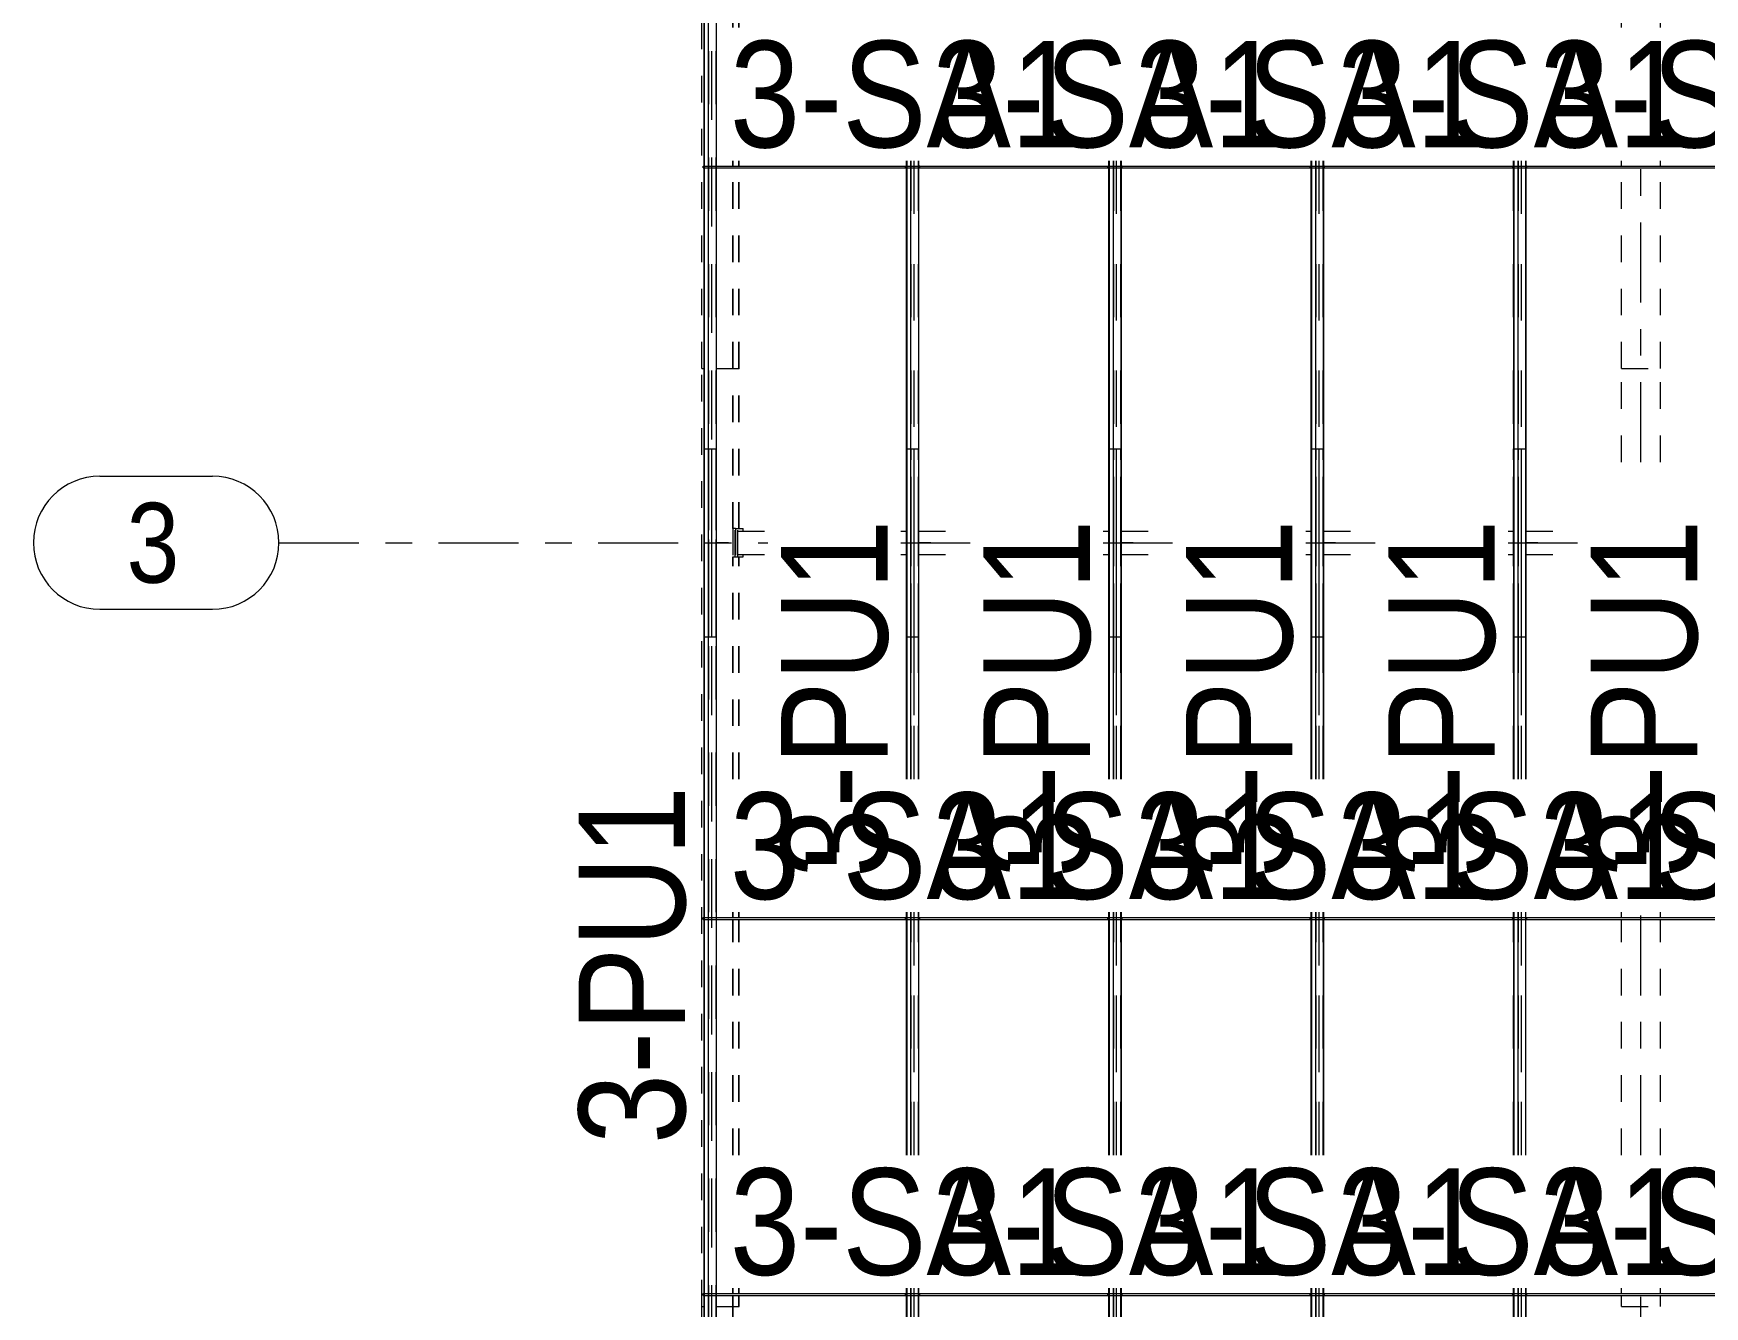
# Model space of a CAD drawing. Header units: millimetres. Extents: x -183 to 639, y -32 to 542.
# Drawn here: x 135.6 to 198.4, y 354.5 to 402.3 of the extents above; entities that cross this region are included whole.
import ezdxf

# ---------------------------------------------------------------- set-up
doc = ezdxf.new("R2010")
doc.units = ezdxf.units.MM
for name, pattern in [('XKITLINE00', [0]), ('XKITLINE01', [4, 1, -1, 1, -1]), ('XKITLINE02', [4, 2, -2]), ('XKITLINE03', [6, 3, -1, 1, -1])]:
    doc.linetypes.add(name, pattern=pattern)
for name, color, linetype, lineweight in [('Part', 2, 'Continuous', 0), ('PartMark', 7, 'Continuous', 0), ('S-grid', 1, 'Continuous', 0)]:
    doc.layers.add(name, color=color, linetype=linetype, lineweight=lineweight)
doc.styles.add('ARIAL', font='ARIAL.TTF')

# ---------------------------------------------------------------- blocks, each defined once
blk = doc.blocks.new('*A826')
at = {"layer": 'S-grid', "color": 1, "linetype": 'XKITLINE03', "lineweight": 0}
for p, q in [((196.01, 386.176), (196.01, 397.499)), ((196.01, 360.146), (196.01, 369.264)), ((196.01, 360.146), (196.01, 360.146)), ((196.01, 343.823), (196.01, 355.146))]:
    blk.add_line(p, q, dxfattribs=at)
blk = doc.blocks.new('*A1296')
at = {"layer": 'Part', "color": 2, "linetype": 'XKITLINE00', "lineweight": 0}
for p, q in [((191.216, 397.499), (191.216, 397.299)), ((191.226, 397.499), (191.226, 397.299)), ((191.235, 397.499), (191.235, 397.299)), ((191.395, 379.617), (191.395, 397.499)), ((191.687, 379.617), (191.687, 397.499)), ((191.697, 379.617), (191.697, 397.499)), ((191.216, 397.228), (191.216, 379.617)), ((191.226, 397.228), (191.226, 379.617)), ((191.235, 397.228), (191.235, 379.617)), ((191.216, 379.617), (191.697, 379.617))]:
    blk.add_line(p, q, dxfattribs=at)
at = {"layer": 'Part', "color": 7, "linetype": 'XKITLINE02', "lineweight": 0}
for p, q in [((191.225, 379.617), (191.225, 397.499)), ((191.406, 379.617), (191.406, 397.499)), ((191.506, 397.499), (191.506, 379.617)), ((191.518, 379.617), (191.518, 397.499)), ((191.678, 379.617), (191.678, 397.499)), ((191.686, 379.617), (191.686, 397.499)), ((191.216, 397.299), (191.216, 397.228)), ((191.226, 397.299), (191.226, 397.228)), ((191.235, 397.299), (191.235, 397.228))]:
    blk.add_line(p, q, dxfattribs=at)
blk = doc.blocks.new('*A1297')
at = {"layer": 'Part', "color": 2, "linetype": 'XKITLINE00', "lineweight": 0}
for p, q in [((183.611, 397.499), (183.611, 397.299)), ((183.621, 397.499), (183.621, 397.299)), ((183.63, 397.499), (183.63, 397.299)), ((183.79, 379.617), (183.79, 397.499)), ((184.082, 379.617), (184.082, 397.499)), ((184.092, 379.617), (184.092, 397.499)), ((183.611, 397.228), (183.611, 379.617)), ((183.621, 397.228), (183.621, 379.617)), ((183.63, 397.228), (183.63, 379.617)), ((183.611, 379.617), (184.092, 379.617))]:
    blk.add_line(p, q, dxfattribs=at)
at = {"layer": 'Part', "color": 7, "linetype": 'XKITLINE02', "lineweight": 0}
for p, q in [((183.62, 379.617), (183.62, 397.499)), ((183.802, 379.617), (183.802, 397.499)), ((183.901, 397.499), (183.901, 379.617)), ((183.913, 379.617), (183.913, 397.499)), ((184.073, 379.617), (184.073, 397.499)), ((184.081, 379.617), (184.081, 397.499)), ((183.611, 397.299), (183.611, 397.228)), ((183.621, 397.299), (183.621, 397.228)), ((183.63, 397.299), (183.63, 397.228))]:
    blk.add_line(p, q, dxfattribs=at)
blk = doc.blocks.new('*A1298')
at = {"layer": 'Part', "color": 2, "linetype": 'XKITLINE00', "lineweight": 0}
for p, q in [((176.006, 397.499), (176.006, 397.299)), ((176.017, 397.499), (176.017, 397.299)), ((176.025, 397.499), (176.025, 397.299)), ((176.185, 379.617), (176.185, 397.499)), ((176.478, 379.617), (176.478, 397.499)), ((176.487, 379.617), (176.487, 397.499)), ((176.006, 397.228), (176.006, 379.617)), ((176.017, 397.228), (176.017, 379.617)), ((176.025, 397.228), (176.025, 379.617)), ((176.006, 379.617), (176.487, 379.617))]:
    blk.add_line(p, q, dxfattribs=at)
at = {"layer": 'Part', "color": 7, "linetype": 'XKITLINE02', "lineweight": 0}
for p, q in [((176.015, 379.617), (176.015, 397.499)), ((176.197, 379.617), (176.197, 397.499)), ((176.296, 397.499), (176.296, 379.617)), ((176.308, 379.617), (176.308, 397.499)), ((176.468, 379.617), (176.468, 397.499)), ((176.476, 379.617), (176.476, 397.499)), ((176.006, 397.299), (176.006, 397.228)), ((176.017, 397.299), (176.017, 397.228)), ((176.025, 397.299), (176.025, 397.228))]:
    blk.add_line(p, q, dxfattribs=at)
blk = doc.blocks.new('*A1299')
at = {"layer": 'Part', "color": 2, "linetype": 'XKITLINE00', "lineweight": 0}
for p, q in [((168.401, 397.499), (168.401, 397.299)), ((168.412, 397.499), (168.412, 397.299)), ((168.42, 397.499), (168.42, 397.299)), ((168.58, 379.617), (168.58, 397.499)), ((168.873, 379.617), (168.873, 397.499)), ((168.882, 379.617), (168.882, 397.499)), ((168.401, 397.228), (168.401, 379.617)), ((168.412, 397.228), (168.412, 379.617)), ((168.42, 397.228), (168.42, 379.617)), ((168.401, 379.617), (168.882, 379.617))]:
    blk.add_line(p, q, dxfattribs=at)
at = {"layer": 'Part', "color": 7, "linetype": 'XKITLINE02', "lineweight": 0}
for p, q in [((168.41, 379.617), (168.41, 397.499)), ((168.592, 379.617), (168.592, 397.499)), ((168.691, 397.499), (168.691, 379.617)), ((168.703, 379.617), (168.703, 397.499)), ((168.863, 379.617), (168.863, 397.499)), ((168.871, 379.617), (168.871, 397.499)), ((168.401, 397.299), (168.401, 397.228)), ((168.412, 397.299), (168.412, 397.228)), ((168.42, 397.299), (168.42, 397.228))]:
    blk.add_line(p, q, dxfattribs=at)
blk = doc.blocks.new('*A1300')
at = {"layer": 'Part', "color": 7, "linetype": 'XKITLINE02', "lineweight": 0}
for p, q in [((160.806, 379.617), (160.806, 429.028)), ((160.987, 379.617), (160.987, 429.028)), ((161.086, 429.028), (161.086, 379.617)), ((161.098, 379.617), (161.098, 429.028)), ((161.258, 379.617), (161.258, 429.028)), ((161.266, 379.617), (161.266, 429.028)), ((160.796, 397.299), (160.796, 397.228)), ((160.807, 397.299), (160.807, 397.228)), ((160.815, 397.299), (160.815, 397.228))]:
    blk.add_line(p, q, dxfattribs=at)
at = {"layer": 'Part', "color": 2, "linetype": 'XKITLINE00', "lineweight": 0}
for p, q in [((160.975, 379.617), (160.975, 429.028)), ((161.268, 379.617), (161.268, 429.028)), ((160.796, 411.346), (160.796, 397.299)), ((160.807, 411.346), (160.807, 397.299)), ((160.815, 411.346), (160.815, 397.299)), ((161.277, 397.499), (161.277, 402.499)), ((161.277, 379.617), (161.277, 397.499)), ((160.796, 397.228), (160.796, 379.617)), ((160.807, 397.228), (160.807, 379.617)), ((160.815, 397.228), (160.815, 379.617)), ((160.796, 379.617), (161.277, 379.617))]:
    blk.add_line(p, q, dxfattribs=at)
blk = doc.blocks.new('*A1312')
at = {"layer": 'S-grid', "color": 1, "linetype": 'XKITLINE03', "lineweight": 0}
for p, q in [((144.834, 383.146), (163.201, 383.146)), ((168.201, 383.146), (170.806, 383.146)), ((175.806, 383.146), (178.411, 383.146)), ((183.411, 383.146), (186.016, 383.146)), ((191.016, 383.146), (193.621, 383.146))]:
    blk.add_line(p, q, dxfattribs=at)
at = {"layer": 'S-grid', "color": 3, "style": 'ARIAL', "width": 0.85}
blk.add_text('3', height=3, dxfattribs=at).set_placement((139.109, 381.646))
blk = doc.blocks.new('*A1315')
at = {"layer": 'Part', "color": 4, "linetype": 'XKITLINE01', "lineweight": 0}
for p, q in [((162.116, 416.617), (162.116, 424.796)), ((162.116, 424.796), (162.121, 424.796)), ((162.121, 416.617), (162.121, 424.796)), ((162.116, 411.417), (162.116, 411.617)), ((162.116, 402.499), (162.116, 411.346)), ((162.121, 411.417), (162.121, 411.617)), ((162.121, 402.499), (162.121, 411.346)), ((162.116, 397.299), (162.116, 397.499)), ((162.121, 397.299), (162.121, 397.499)), ((162.116, 389.69), (162.116, 397.228)), ((162.121, 389.69), (162.121, 397.228)), ((161.894, 389.69), (162.116, 389.69)), ((162.116, 389.69), (162.121, 389.69))]:
    blk.add_line(p, q, dxfattribs=at)
blk = doc.blocks.new('*A1316')
at = {"layer": 'Part', "color": 4, "linetype": 'XKITLINE01', "lineweight": 0}
for p, q in [((160.719, 389.69), (160.719, 424.796)), ((160.719, 424.796), (160.796, 424.796)), ((161.277, 424.796), (161.889, 424.796)), ((161.889, 416.617), (161.889, 424.796)), ((161.889, 424.796), (161.894, 424.796)), ((161.894, 416.617), (161.894, 424.796)), ((161.889, 411.417), (161.889, 411.617)), ((161.889, 402.499), (161.889, 411.346)), ((161.894, 411.417), (161.894, 411.617)), ((161.894, 402.499), (161.894, 411.346)), ((161.889, 397.299), (161.889, 397.499)), ((161.894, 397.299), (161.894, 397.499)), ((161.889, 389.69), (161.889, 397.228)), ((161.894, 389.69), (161.894, 397.228)), ((160.719, 389.69), (160.796, 389.69)), ((161.277, 389.69), (161.889, 389.69)), ((161.889, 389.69), (161.894, 389.69))]:
    blk.add_line(p, q, dxfattribs=at)
blk = doc.blocks.new('*A1359')
at = {"layer": 'Part', "color": 4, "linetype": 'XKITLINE01', "lineweight": 0}
for p, q in [((195.275, 386.176), (195.275, 389.69)), ((195.275, 389.69), (196.746, 389.69)), ((196.746, 386.176), (196.746, 389.69)), ((195.275, 369.064), (195.275, 369.264)), ((196.746, 369.064), (196.746, 369.264)), ((195.275, 360.146), (195.275, 368.993)), ((196.746, 360.146), (196.746, 368.993)), ((195.275, 354.946), (195.275, 355.146)), ((195.275, 354.455), (195.275, 354.876)), ((196.746, 354.946), (196.746, 355.146)), ((196.746, 354.455), (196.746, 354.876)), ((195.275, 354.455), (196.746, 354.455))]:
    blk.add_line(p, q, dxfattribs=at)
blk = doc.blocks.new('*A1360')
at = {"layer": 'Part', "color": 4, "linetype": 'XKITLINE01', "lineweight": 0}
for p, q in [((195.275, 411.417), (195.275, 411.617)), ((195.275, 402.499), (195.275, 411.346)), ((196.746, 411.417), (196.746, 411.617)), ((196.746, 402.499), (196.746, 411.346)), ((195.275, 397.299), (195.275, 397.499)), ((196.746, 397.299), (196.746, 397.499)), ((195.275, 389.69), (195.275, 397.228)), ((196.746, 389.69), (196.746, 397.228)), ((195.275, 389.69), (196.746, 389.69))]:
    blk.add_line(p, q, dxfattribs=at)
blk = doc.blocks.new('*A1414')
at = {"layer": 'Part', "color": 4, "linetype": 'XKITLINE01', "lineweight": 0}
for p, q in [((160.719, 341.496), (160.719, 354.455)), ((160.719, 354.455), (160.796, 354.455)), ((161.277, 354.455), (161.889, 354.455)), ((161.889, 341.496), (161.889, 354.455)), ((161.889, 354.455), (161.894, 354.455)), ((161.894, 341.496), (161.894, 354.455)), ((160.719, 341.496), (160.796, 341.496)), ((161.277, 341.496), (161.889, 341.496)), ((161.889, 341.496), (161.894, 341.496))]:
    blk.add_line(p, q, dxfattribs=at)
blk = doc.blocks.new('*A1419')
at = {"layer": 'Part', "color": 4, "linetype": 'XKITLINE01', "lineweight": 0}
for p, q in [((160.719, 354.455), (160.719, 389.69)), ((160.719, 389.69), (160.796, 389.69)), ((161.277, 389.69), (161.889, 389.69)), ((161.889, 383.676), (161.889, 389.69)), ((161.889, 389.69), (161.894, 389.69)), ((161.894, 383.676), (161.894, 389.69)), ((161.889, 374.264), (161.889, 382.617)), ((161.894, 374.264), (161.894, 382.617)), ((161.889, 369.064), (161.889, 369.264)), ((161.894, 369.064), (161.894, 369.264)), ((161.889, 360.146), (161.889, 368.993)), ((161.894, 360.146), (161.894, 368.993)), ((161.889, 354.946), (161.889, 355.146)), ((161.889, 354.455), (161.889, 354.876)), ((161.894, 354.946), (161.894, 355.146)), ((161.894, 354.455), (161.894, 354.876)), ((160.719, 354.455), (160.796, 354.455)), ((161.277, 354.455), (161.889, 354.455)), ((161.889, 354.455), (161.894, 354.455))]:
    blk.add_line(p, q, dxfattribs=at)
blk = doc.blocks.new('*A1420')
at = {"layer": 'Part', "color": 4, "linetype": 'XKITLINE01', "lineweight": 0}
for p, q in [((161.894, 389.69), (162.116, 389.69)), ((162.116, 383.676), (162.116, 389.69)), ((162.116, 389.69), (162.121, 389.69)), ((162.121, 383.676), (162.121, 389.69)), ((162.116, 374.264), (162.116, 382.617)), ((162.121, 374.264), (162.121, 382.617)), ((162.116, 369.064), (162.116, 369.264)), ((162.121, 369.064), (162.121, 369.264)), ((162.116, 360.146), (162.116, 368.993)), ((162.121, 360.146), (162.121, 368.993)), ((162.116, 354.946), (162.116, 355.146)), ((162.116, 354.455), (162.116, 354.876)), ((162.121, 354.946), (162.121, 355.146)), ((162.121, 354.455), (162.121, 354.876)), ((161.894, 354.455), (162.116, 354.455)), ((162.116, 354.455), (162.121, 354.455))]:
    blk.add_line(p, q, dxfattribs=at)
blk = doc.blocks.new('*A1421')
at = {"layer": 'Part', "color": 4, "linetype": 'XKITLINE01', "lineweight": 0}
for p, q in [((162.077, 383.587), (163.201, 383.587)), ((162.077, 382.705), (162.077, 383.587)), ((168.201, 383.587), (168.401, 383.587)), ((168.882, 383.587), (170.806, 383.587)), ((175.806, 383.587), (176.006, 383.587)), ((176.487, 383.587), (178.411, 383.587)), ((183.411, 383.587), (183.611, 383.587)), ((184.092, 383.587), (186.016, 383.587)), ((191.016, 383.587), (191.216, 383.587)), ((191.697, 383.587), (193.621, 383.587)), ((162.077, 382.705), (163.201, 382.705)), ((168.201, 382.705), (168.401, 382.705)), ((168.882, 382.705), (170.806, 382.705)), ((175.806, 382.705), (176.006, 382.705)), ((176.487, 382.705), (178.411, 382.705)), ((183.411, 382.705), (183.611, 382.705)), ((184.092, 382.705), (186.016, 382.705)), ((191.016, 382.705), (191.216, 382.705)), ((191.697, 382.705), (193.621, 382.705))]:
    blk.add_line(p, q, dxfattribs=at)
blk = doc.blocks.new('*A1423')
at = {"layer": 'Part', "color": 4, "linetype": 'XKITLINE01', "lineweight": 0}
for p, q in [((161.883, 383.676), (161.883, 382.617)), ((161.983, 383.676), (161.883, 383.676)), ((161.971, 382.617), (161.971, 383.676)), ((161.883, 382.617), (161.983, 382.617))]:
    blk.add_line(p, q, dxfattribs=at)
blk = doc.blocks.new('*A1424')
at = {"layer": 'Part', "color": 4, "linetype": 'XKITLINE01', "lineweight": 0}
for p, q in [((161.983, 383.676), (161.983, 382.617)), ((161.983, 383.676), (162.271, 383.676)), ((162.07, 382.617), (162.07, 383.676)), ((162.271, 383.587), (162.271, 383.676)), ((161.983, 382.617), (162.271, 382.617)), ((162.271, 382.617), (162.271, 382.705))]:
    blk.add_line(p, q, dxfattribs=at)
blk = doc.blocks.new('*A1425')
at = {"layer": 'Part', "color": 4, "linetype": 'XKITLINE01', "lineweight": 0}
for p, q in [((168.882, 383.161), (169.323, 383.161)), ((169.323, 383.131), (168.882, 383.131)), ((169.323, 383.161), (169.323, 383.131))]:
    blk.add_line(p, q, dxfattribs=at)
blk = doc.blocks.new('*A1426')
at = {"layer": 'Part', "color": 4, "linetype": 'XKITLINE01', "lineweight": 0}
for p, q in [((161.277, 383.161), (161.719, 383.161)), ((161.719, 383.131), (161.277, 383.131)), ((161.719, 383.161), (161.719, 383.131))]:
    blk.add_line(p, q, dxfattribs=at)
blk = doc.blocks.new('*A1428')
at = {"layer": 'Part', "color": 4, "linetype": 'XKITLINE01', "lineweight": 0}
for p, q in [((176.487, 383.161), (176.928, 383.161)), ((176.928, 383.131), (176.487, 383.131)), ((176.928, 383.161), (176.928, 383.131))]:
    blk.add_line(p, q, dxfattribs=at)
blk = doc.blocks.new('*A1431')
at = {"layer": 'Part', "color": 4, "linetype": 'XKITLINE01', "lineweight": 0}
for p, q in [((191.697, 383.161), (192.138, 383.161)), ((192.138, 383.131), (191.697, 383.131)), ((192.138, 383.161), (192.138, 383.131))]:
    blk.add_line(p, q, dxfattribs=at)
blk = doc.blocks.new('*A1432')
at = {"layer": 'Part', "color": 4, "linetype": 'XKITLINE01', "lineweight": 0}
for p, q in [((184.092, 383.161), (184.533, 383.161)), ((184.533, 383.131), (184.092, 383.131)), ((184.533, 383.161), (184.533, 383.131))]:
    blk.add_line(p, q, dxfattribs=at)
blk = doc.blocks.new('*A1467')
at = {"layer": 'Part', "color": 2, "linetype": 'XKITLINE00', "lineweight": 0}
for p, q in [((191.216, 386.676), (191.395, 386.676)), ((191.216, 386.676), (191.216, 374.264)), ((191.226, 386.676), (191.226, 374.264)), ((191.235, 386.676), (191.235, 374.264)), ((191.395, 386.676), (191.697, 386.676)), ((191.395, 374.264), (191.395, 386.676)), ((191.687, 374.264), (191.687, 386.676)), ((191.697, 374.264), (191.697, 386.676)), ((191.697, 374.264), (191.697, 386.676)), ((191.216, 369.264), (191.216, 369.064)), ((191.226, 369.264), (191.226, 369.064)), ((191.235, 369.264), (191.235, 369.064)), ((191.395, 360.146), (191.395, 369.264)), ((191.687, 360.146), (191.687, 369.264)), ((191.216, 368.993), (191.216, 360.146)), ((191.226, 368.993), (191.226, 360.146)), ((191.235, 368.993), (191.235, 360.146)), ((191.216, 355.146), (191.216, 354.946)), ((191.216, 354.876), (191.216, 337.264)), ((191.226, 355.146), (191.226, 354.946)), ((191.226, 354.876), (191.226, 337.264)), ((191.235, 355.146), (191.235, 354.946)), ((191.235, 354.876), (191.235, 337.264)), ((191.395, 337.264), (191.395, 355.146)), ((191.687, 337.264), (191.687, 355.146)), ((191.697, 337.264), (191.697, 355.146))]:
    blk.add_line(p, q, dxfattribs=at)
at = {"layer": 'Part', "color": 7, "linetype": 'XKITLINE02', "lineweight": 0}
for p, q in [((191.225, 374.264), (191.225, 386.676)), ((191.406, 374.264), (191.406, 386.676)), ((191.506, 386.676), (191.506, 374.264)), ((191.518, 374.264), (191.518, 386.676)), ((191.678, 374.264), (191.678, 386.676)), ((191.686, 374.264), (191.686, 386.676)), ((191.225, 360.146), (191.225, 369.264)), ((191.406, 360.146), (191.406, 369.264)), ((191.506, 369.264), (191.506, 360.146)), ((191.518, 360.146), (191.518, 369.264)), ((191.678, 360.146), (191.678, 369.264)), ((191.686, 360.146), (191.686, 369.264)), ((191.216, 369.064), (191.216, 368.993)), ((191.226, 369.064), (191.226, 368.993)), ((191.235, 369.064), (191.235, 368.993)), ((191.216, 354.946), (191.216, 354.876)), ((191.225, 337.264), (191.225, 355.146)), ((191.226, 354.946), (191.226, 354.876)), ((191.235, 354.946), (191.235, 354.876)), ((191.406, 337.264), (191.406, 355.146)), ((191.506, 355.146), (191.506, 337.264)), ((191.518, 337.264), (191.518, 355.146)), ((191.678, 337.264), (191.678, 355.146)), ((191.686, 337.264), (191.686, 355.146))]:
    blk.add_line(p, q, dxfattribs=at)
blk = doc.blocks.new('*A1468')
at = {"layer": 'Part', "color": 2, "linetype": 'XKITLINE00', "lineweight": 0}
for p, q in [((183.611, 386.676), (183.79, 386.676)), ((183.611, 386.676), (183.611, 374.264)), ((183.621, 386.676), (183.621, 374.264)), ((183.63, 386.676), (183.63, 374.264)), ((183.79, 386.676), (184.092, 386.676)), ((183.79, 374.264), (183.79, 386.676)), ((184.082, 374.264), (184.082, 386.676)), ((184.092, 374.264), (184.092, 386.676)), ((183.611, 369.264), (183.611, 369.064)), ((183.621, 369.264), (183.621, 369.064)), ((183.63, 369.264), (183.63, 369.064)), ((183.79, 360.146), (183.79, 369.264)), ((184.082, 360.146), (184.082, 369.264)), ((184.092, 360.146), (184.092, 369.264)), ((183.611, 368.993), (183.611, 360.146)), ((183.621, 368.993), (183.621, 360.146)), ((183.63, 368.993), (183.63, 360.146)), ((183.611, 355.146), (183.611, 354.946)), ((183.611, 354.876), (183.611, 337.264)), ((183.621, 355.146), (183.621, 354.946)), ((183.621, 354.876), (183.621, 337.264)), ((183.63, 355.146), (183.63, 354.946)), ((183.63, 354.876), (183.63, 337.264)), ((183.79, 337.264), (183.79, 355.146)), ((184.082, 337.264), (184.082, 355.146)), ((184.092, 337.264), (184.092, 355.146))]:
    blk.add_line(p, q, dxfattribs=at)
at = {"layer": 'Part', "color": 7, "linetype": 'XKITLINE02', "lineweight": 0}
for p, q in [((183.62, 374.264), (183.62, 386.676)), ((183.802, 374.264), (183.802, 386.676)), ((183.901, 386.676), (183.901, 374.264)), ((183.913, 374.264), (183.913, 386.676)), ((184.073, 374.264), (184.073, 386.676)), ((184.081, 374.264), (184.081, 386.676)), ((183.62, 360.146), (183.62, 369.264)), ((183.802, 360.146), (183.802, 369.264)), ((183.901, 369.264), (183.901, 360.146)), ((183.913, 360.146), (183.913, 369.264)), ((184.073, 360.146), (184.073, 369.264)), ((184.081, 360.146), (184.081, 369.264)), ((183.611, 369.064), (183.611, 368.993)), ((183.621, 369.064), (183.621, 368.993)), ((183.63, 369.064), (183.63, 368.993)), ((183.611, 354.946), (183.611, 354.876)), ((183.62, 337.264), (183.62, 355.146)), ((183.621, 354.946), (183.621, 354.876)), ((183.63, 354.946), (183.63, 354.876)), ((183.802, 337.264), (183.802, 355.146)), ((183.901, 355.146), (183.901, 337.264)), ((183.913, 337.264), (183.913, 355.146)), ((184.073, 337.264), (184.073, 355.146)), ((184.081, 337.264), (184.081, 355.146))]:
    blk.add_line(p, q, dxfattribs=at)
blk = doc.blocks.new('*A1469')
at = {"layer": 'Part', "color": 2, "linetype": 'XKITLINE00', "lineweight": 0}
for p, q in [((176.006, 386.676), (176.185, 386.676)), ((176.006, 386.676), (176.006, 374.264)), ((176.017, 386.676), (176.017, 374.264)), ((176.025, 386.676), (176.025, 374.264)), ((176.185, 386.676), (176.487, 386.676)), ((176.185, 374.264), (176.185, 386.676)), ((176.478, 374.264), (176.478, 386.676)), ((176.487, 374.264), (176.487, 386.676)), ((176.006, 369.264), (176.006, 369.064)), ((176.017, 369.264), (176.017, 369.064)), ((176.025, 369.264), (176.025, 369.064)), ((176.185, 360.146), (176.185, 369.264)), ((176.478, 360.146), (176.478, 369.264)), ((176.487, 360.146), (176.487, 369.264)), ((176.006, 368.993), (176.006, 360.146)), ((176.017, 368.993), (176.017, 360.146)), ((176.025, 368.993), (176.025, 360.146)), ((176.006, 355.146), (176.006, 354.946)), ((176.006, 354.876), (176.006, 337.264)), ((176.017, 355.146), (176.017, 354.946)), ((176.017, 354.876), (176.017, 337.264)), ((176.025, 355.146), (176.025, 354.946)), ((176.025, 354.876), (176.025, 337.264)), ((176.185, 337.264), (176.185, 355.146)), ((176.478, 337.264), (176.478, 355.146)), ((176.487, 337.264), (176.487, 355.146))]:
    blk.add_line(p, q, dxfattribs=at)
at = {"layer": 'Part', "color": 7, "linetype": 'XKITLINE02', "lineweight": 0}
for p, q in [((176.015, 374.264), (176.015, 386.676)), ((176.197, 374.264), (176.197, 386.676)), ((176.296, 386.676), (176.296, 374.264)), ((176.308, 374.264), (176.308, 386.676)), ((176.468, 374.264), (176.468, 386.676)), ((176.476, 374.264), (176.476, 386.676)), ((176.015, 360.146), (176.015, 369.264)), ((176.197, 360.146), (176.197, 369.264)), ((176.296, 369.264), (176.296, 360.146)), ((176.308, 360.146), (176.308, 369.264)), ((176.468, 360.146), (176.468, 369.264)), ((176.476, 360.146), (176.476, 369.264)), ((176.006, 369.064), (176.006, 368.993)), ((176.017, 369.064), (176.017, 368.993)), ((176.025, 369.064), (176.025, 368.993)), ((176.006, 354.946), (176.006, 354.876)), ((176.015, 337.264), (176.015, 355.146)), ((176.017, 354.946), (176.017, 354.876)), ((176.025, 354.946), (176.025, 354.876)), ((176.197, 337.264), (176.197, 355.146)), ((176.296, 355.146), (176.296, 337.264)), ((176.308, 337.264), (176.308, 355.146)), ((176.468, 337.264), (176.468, 355.146)), ((176.476, 337.264), (176.476, 355.146))]:
    blk.add_line(p, q, dxfattribs=at)
blk = doc.blocks.new('*A1470')
at = {"layer": 'Part', "color": 2, "linetype": 'XKITLINE00', "lineweight": 0}
for p, q in [((168.401, 386.676), (168.58, 386.676)), ((168.401, 386.676), (168.401, 374.264)), ((168.412, 386.676), (168.412, 374.264)), ((168.42, 386.676), (168.42, 374.264)), ((168.58, 386.676), (168.882, 386.676)), ((168.58, 374.264), (168.58, 386.676)), ((168.873, 374.264), (168.873, 386.676)), ((168.882, 374.264), (168.882, 386.676)), ((168.401, 369.264), (168.401, 369.064)), ((168.412, 369.264), (168.412, 369.064)), ((168.42, 369.264), (168.42, 369.064)), ((168.58, 360.146), (168.58, 369.264)), ((168.873, 360.146), (168.873, 369.264)), ((168.882, 360.146), (168.882, 369.264)), ((168.401, 368.993), (168.401, 360.146)), ((168.412, 368.993), (168.412, 360.146)), ((168.42, 368.993), (168.42, 360.146)), ((168.401, 355.146), (168.401, 354.946)), ((168.401, 354.876), (168.401, 337.264)), ((168.412, 355.146), (168.412, 354.946)), ((168.412, 354.876), (168.412, 337.264)), ((168.42, 355.146), (168.42, 354.946)), ((168.42, 354.876), (168.42, 337.264)), ((168.58, 337.264), (168.58, 355.146)), ((168.873, 337.264), (168.873, 355.146)), ((168.882, 337.264), (168.882, 355.146))]:
    blk.add_line(p, q, dxfattribs=at)
at = {"layer": 'Part', "color": 7, "linetype": 'XKITLINE02', "lineweight": 0}
for p, q in [((168.41, 374.264), (168.41, 386.676)), ((168.592, 374.264), (168.592, 386.676)), ((168.691, 386.676), (168.691, 374.264)), ((168.703, 374.264), (168.703, 386.676)), ((168.863, 374.264), (168.863, 386.676)), ((168.871, 374.264), (168.871, 386.676)), ((168.41, 360.146), (168.41, 369.264)), ((168.592, 360.146), (168.592, 369.264)), ((168.691, 369.264), (168.691, 360.146)), ((168.703, 360.146), (168.703, 369.264)), ((168.863, 360.146), (168.863, 369.264)), ((168.871, 360.146), (168.871, 369.264)), ((168.401, 369.064), (168.401, 368.993)), ((168.412, 369.064), (168.412, 368.993)), ((168.42, 369.064), (168.42, 368.993)), ((168.401, 354.946), (168.401, 354.876)), ((168.41, 337.264), (168.41, 355.146)), ((168.412, 354.946), (168.412, 354.876)), ((168.42, 354.946), (168.42, 354.876)), ((168.592, 337.264), (168.592, 355.146)), ((168.691, 355.146), (168.691, 337.264)), ((168.703, 337.264), (168.703, 355.146)), ((168.863, 337.264), (168.863, 355.146)), ((168.871, 337.264), (168.871, 355.146))]:
    blk.add_line(p, q, dxfattribs=at)
blk = doc.blocks.new('*A1471')
at = {"layer": 'Part', "color": 2, "linetype": 'XKITLINE00', "lineweight": 0}
for p, q in [((160.796, 386.676), (160.975, 386.676)), ((160.796, 386.676), (160.796, 369.064)), ((160.807, 386.676), (160.807, 369.064)), ((160.815, 386.676), (160.815, 369.064)), ((160.975, 386.676), (161.277, 386.676)), ((160.975, 337.264), (160.975, 386.676)), ((161.268, 337.264), (161.268, 386.676)), ((161.277, 374.264), (161.277, 386.676)), ((161.277, 369.264), (161.277, 374.264)), ((161.277, 360.146), (161.277, 369.264)), ((160.796, 368.993), (160.796, 354.946)), ((160.807, 368.993), (160.807, 354.946)), ((160.815, 368.993), (160.815, 354.946)), ((161.277, 355.146), (161.277, 360.146)), ((160.796, 354.876), (160.796, 337.264)), ((160.807, 354.876), (160.807, 337.264)), ((160.815, 354.876), (160.815, 337.264)), ((161.277, 337.264), (161.277, 355.146))]:
    blk.add_line(p, q, dxfattribs=at)
at = {"layer": 'Part', "color": 7, "linetype": 'XKITLINE02', "lineweight": 0}
for p, q in [((160.806, 337.264), (160.806, 386.676)), ((160.987, 337.264), (160.987, 386.676)), ((161.086, 386.676), (161.086, 337.264)), ((161.098, 337.264), (161.098, 386.676)), ((161.258, 337.264), (161.258, 386.676)), ((161.266, 337.264), (161.266, 386.676)), ((160.796, 369.064), (160.796, 368.993)), ((160.807, 369.064), (160.807, 368.993)), ((160.815, 369.064), (160.815, 368.993)), ((160.796, 354.946), (160.796, 354.876)), ((160.807, 354.946), (160.807, 354.876)), ((160.815, 354.946), (160.815, 354.876))]:
    blk.add_line(p, q, dxfattribs=at)
blk = doc.blocks.new('*A1472')
at = {"layer": 'Part', "color": 7, "linetype": 'XKITLINE02', "lineweight": 0}
for p, q in [((168.374, 369.028), (168.375, 369.053)), ((168.375, 369.004), (168.374, 369.028)), ((168.375, 369.053), (168.38, 369.064)), ((168.38, 368.993), (168.375, 369.004)), ((168.38, 369.064), (168.903, 369.064)), ((168.38, 369.064), (168.384, 369.053)), ((168.384, 369.004), (168.38, 368.993)), ((168.38, 368.993), (168.903, 368.993)), ((168.384, 369.053), (168.386, 369.028)), ((168.386, 369.028), (168.384, 369.004)), ((176.185, 369.064), (176.487, 369.064)), ((176.185, 368.993), (176.487, 368.993))]:
    blk.add_line(p, q, dxfattribs=at)
at = {"layer": 'Part', "color": 2, "linetype": 'XKITLINE00', "lineweight": 0}
for p, q in [((168.903, 369.064), (176.185, 369.064)), ((168.903, 368.993), (176.185, 368.993)), ((176.487, 369.064), (176.508, 369.064)), ((176.487, 368.993), (176.508, 368.993)), ((176.504, 369.053), (176.502, 369.028)), ((176.502, 369.028), (176.504, 369.004)), ((176.508, 369.064), (176.504, 369.053)), ((176.504, 369.004), (176.508, 368.993)), ((176.513, 369.053), (176.508, 369.064)), ((176.508, 368.993), (176.513, 369.004)), ((176.514, 369.028), (176.513, 369.053)), ((176.513, 369.004), (176.514, 369.028))]:
    blk.add_line(p, q, dxfattribs=at)
blk = doc.blocks.new('*A1473')
at = {"layer": 'Part', "color": 2, "linetype": 'XKITLINE00', "lineweight": 0}
for p, q in [((160.769, 369.028), (160.77, 369.053)), ((160.77, 369.004), (160.769, 369.028)), ((160.77, 369.053), (160.775, 369.064)), ((160.775, 368.993), (160.77, 369.004)), ((160.775, 369.064), (160.975, 369.064)), ((160.775, 368.993), (160.975, 368.993)), ((161.277, 369.064), (168.58, 369.064)), ((161.277, 368.993), (168.58, 368.993)), ((168.882, 369.064), (168.903, 369.064)), ((168.882, 368.993), (168.903, 368.993)), ((168.899, 369.053), (168.897, 369.028)), ((168.897, 369.028), (168.899, 369.004)), ((168.903, 369.064), (168.899, 369.053)), ((168.899, 369.004), (168.903, 368.993)), ((168.908, 369.053), (168.903, 369.064)), ((168.903, 368.993), (168.908, 369.004)), ((168.91, 369.028), (168.908, 369.053)), ((168.908, 369.004), (168.91, 369.028))]:
    blk.add_line(p, q, dxfattribs=at)
at = {"layer": 'Part', "color": 7, "linetype": 'XKITLINE02', "lineweight": 0}
for p, q in [((160.775, 369.064), (160.779, 369.053)), ((160.779, 369.004), (160.775, 368.993)), ((160.779, 369.053), (160.781, 369.028)), ((160.781, 369.028), (160.779, 369.004)), ((160.975, 369.064), (161.277, 369.064)), ((160.975, 368.993), (161.277, 368.993)), ((168.58, 369.064), (168.882, 369.064)), ((168.58, 368.993), (168.882, 368.993))]:
    blk.add_line(p, q, dxfattribs=at)
blk = doc.blocks.new('*A1474')
at = {"layer": 'Part', "color": 7, "linetype": 'XKITLINE02', "lineweight": 0}
for p, q in [((168.374, 354.911), (168.375, 354.936)), ((168.375, 354.886), (168.374, 354.911)), ((168.375, 354.936), (168.38, 354.946)), ((168.38, 354.876), (168.375, 354.886)), ((168.38, 354.946), (168.903, 354.946)), ((168.38, 354.946), (168.384, 354.936)), ((168.384, 354.886), (168.38, 354.876)), ((168.38, 354.876), (168.903, 354.876)), ((168.384, 354.936), (168.386, 354.911)), ((168.386, 354.911), (168.384, 354.886)), ((176.185, 354.946), (176.487, 354.946)), ((176.185, 354.876), (176.487, 354.876))]:
    blk.add_line(p, q, dxfattribs=at)
at = {"layer": 'Part', "color": 2, "linetype": 'XKITLINE00', "lineweight": 0}
for p, q in [((168.903, 354.946), (176.185, 354.946)), ((168.903, 354.876), (176.185, 354.876)), ((176.487, 354.946), (176.508, 354.946)), ((176.487, 354.876), (176.508, 354.876)), ((176.504, 354.936), (176.502, 354.911)), ((176.502, 354.911), (176.504, 354.886)), ((176.508, 354.946), (176.504, 354.936)), ((176.504, 354.886), (176.508, 354.876)), ((176.513, 354.936), (176.508, 354.946)), ((176.508, 354.876), (176.513, 354.886)), ((176.514, 354.911), (176.513, 354.936)), ((176.513, 354.886), (176.514, 354.911))]:
    blk.add_line(p, q, dxfattribs=at)
blk = doc.blocks.new('*A1475')
at = {"layer": 'Part', "color": 2, "linetype": 'XKITLINE00', "lineweight": 0}
for p, q in [((160.769, 354.911), (160.77, 354.936)), ((160.77, 354.886), (160.769, 354.911)), ((160.77, 354.936), (160.775, 354.946)), ((160.775, 354.876), (160.77, 354.886)), ((160.775, 354.946), (160.975, 354.946)), ((160.775, 354.876), (160.975, 354.876)), ((161.277, 354.946), (168.58, 354.946)), ((161.277, 354.876), (168.58, 354.876)), ((168.882, 354.946), (168.903, 354.946)), ((168.882, 354.876), (168.903, 354.876)), ((168.899, 354.936), (168.897, 354.911)), ((168.897, 354.911), (168.899, 354.886)), ((168.903, 354.946), (168.899, 354.936)), ((168.899, 354.886), (168.903, 354.876)), ((168.908, 354.936), (168.903, 354.946)), ((168.903, 354.876), (168.908, 354.886)), ((168.91, 354.911), (168.908, 354.936)), ((168.908, 354.886), (168.91, 354.911))]:
    blk.add_line(p, q, dxfattribs=at)
at = {"layer": 'Part', "color": 7, "linetype": 'XKITLINE02', "lineweight": 0}
for p, q in [((160.775, 354.946), (160.779, 354.936)), ((160.779, 354.886), (160.775, 354.876)), ((160.779, 354.936), (160.781, 354.911)), ((160.781, 354.911), (160.779, 354.886)), ((160.975, 354.946), (161.277, 354.946)), ((160.975, 354.876), (161.277, 354.876)), ((168.58, 354.946), (168.882, 354.946)), ((168.58, 354.876), (168.882, 354.876))]:
    blk.add_line(p, q, dxfattribs=at)
blk = doc.blocks.new('*A1476')
at = {"layer": 'Part', "color": 7, "linetype": 'XKITLINE02', "lineweight": 0}
for p, q in [((191.188, 369.028), (191.19, 369.053)), ((191.19, 369.004), (191.188, 369.028)), ((191.19, 369.053), (191.194, 369.064)), ((191.194, 368.993), (191.19, 369.004)), ((191.194, 369.064), (191.718, 369.064)), ((191.194, 369.064), (191.199, 369.053)), ((191.199, 369.004), (191.194, 368.993)), ((191.194, 368.993), (191.718, 368.993)), ((191.199, 369.053), (191.2, 369.028)), ((191.2, 369.028), (191.199, 369.004)), ((199.301, 369.064), (199, 369.064)), ((199.301, 368.993), (199, 368.993))]:
    blk.add_line(p, q, dxfattribs=at)
at = {"layer": 'Part', "color": 2, "linetype": 'XKITLINE00', "lineweight": 0}
for p, q in [((191.718, 369.064), (199, 369.064)), ((191.718, 368.993), (199, 368.993)), ((199.323, 369.064), (199.301, 369.064)), ((199.323, 368.993), (199.301, 368.993)), ((199.319, 369.053), (199.317, 369.028)), ((199.317, 369.028), (199.319, 369.004)), ((199.323, 369.064), (199.319, 369.053)), ((199.319, 369.004), (199.323, 368.993)), ((199.327, 369.053), (199.323, 369.064)), ((199.323, 368.993), (199.327, 369.004)), ((199.329, 369.028), (199.327, 369.053)), ((199.327, 369.004), (199.329, 369.028))]:
    blk.add_line(p, q, dxfattribs=at)
blk = doc.blocks.new('*A1477')
at = {"layer": 'Part', "color": 7, "linetype": 'XKITLINE02', "lineweight": 0}
for p, q in [((183.583, 369.028), (183.585, 369.053)), ((183.585, 369.004), (183.583, 369.028)), ((183.585, 369.053), (183.589, 369.064)), ((183.589, 368.993), (183.585, 369.004)), ((183.589, 369.064), (184.113, 369.064)), ((183.589, 369.064), (183.594, 369.053)), ((183.594, 369.004), (183.589, 368.993)), ((183.589, 368.993), (184.113, 368.993)), ((183.594, 369.053), (183.596, 369.028)), ((183.596, 369.028), (183.594, 369.004)), ((191.395, 369.064), (191.697, 369.064)), ((191.395, 368.993), (191.697, 368.993))]:
    blk.add_line(p, q, dxfattribs=at)
at = {"layer": 'Part', "color": 2, "linetype": 'XKITLINE00', "lineweight": 0}
for p, q in [((184.113, 369.064), (191.395, 369.064)), ((184.113, 368.993), (191.395, 368.993)), ((191.697, 369.064), (191.718, 369.064)), ((191.697, 368.993), (191.718, 368.993)), ((191.714, 369.053), (191.712, 369.028)), ((191.712, 369.028), (191.714, 369.004)), ((191.718, 369.064), (191.714, 369.053)), ((191.714, 369.004), (191.718, 368.993)), ((191.722, 369.053), (191.718, 369.064)), ((191.718, 368.993), (191.722, 369.004)), ((191.724, 369.028), (191.722, 369.053)), ((191.722, 369.004), (191.724, 369.028))]:
    blk.add_line(p, q, dxfattribs=at)
blk = doc.blocks.new('*A1478')
at = {"layer": 'Part', "color": 7, "linetype": 'XKITLINE02', "lineweight": 0}
for p, q in [((175.978, 369.028), (175.98, 369.053)), ((175.98, 369.004), (175.978, 369.028)), ((175.98, 369.053), (175.985, 369.064)), ((175.985, 368.993), (175.98, 369.004)), ((175.985, 369.064), (176.508, 369.064)), ((175.985, 369.064), (175.989, 369.053)), ((175.989, 369.004), (175.985, 368.993)), ((175.985, 368.993), (176.508, 368.993)), ((175.989, 369.053), (175.991, 369.028)), ((175.991, 369.028), (175.989, 369.004)), ((183.79, 369.064), (184.092, 369.064)), ((183.79, 368.993), (184.092, 368.993))]:
    blk.add_line(p, q, dxfattribs=at)
at = {"layer": 'Part', "color": 2, "linetype": 'XKITLINE00', "lineweight": 0}
for p, q in [((176.508, 369.064), (183.79, 369.064)), ((176.508, 368.993), (183.79, 368.993)), ((184.092, 369.064), (184.113, 369.064)), ((184.092, 368.993), (184.113, 368.993)), ((184.109, 369.053), (184.107, 369.028)), ((184.107, 369.028), (184.109, 369.004)), ((184.113, 369.064), (184.109, 369.053)), ((184.109, 369.004), (184.113, 368.993)), ((184.118, 369.053), (184.113, 369.064)), ((184.113, 368.993), (184.118, 369.004)), ((184.119, 369.028), (184.118, 369.053)), ((184.118, 369.004), (184.119, 369.028))]:
    blk.add_line(p, q, dxfattribs=at)
blk = doc.blocks.new('*A1479')
at = {"layer": 'Part', "color": 7, "linetype": 'XKITLINE02', "lineweight": 0}
for p, q in [((191.188, 354.911), (191.19, 354.936)), ((191.19, 354.886), (191.188, 354.911)), ((191.19, 354.936), (191.194, 354.946)), ((191.194, 354.876), (191.19, 354.886)), ((191.194, 354.946), (191.718, 354.946)), ((191.194, 354.946), (191.199, 354.936)), ((191.199, 354.886), (191.194, 354.876)), ((191.194, 354.876), (191.718, 354.876)), ((191.199, 354.936), (191.2, 354.911)), ((191.2, 354.911), (191.199, 354.886)), ((199.301, 354.946), (199, 354.946)), ((199.301, 354.876), (199, 354.876))]:
    blk.add_line(p, q, dxfattribs=at)
at = {"layer": 'Part', "color": 2, "linetype": 'XKITLINE00', "lineweight": 0}
for p, q in [((191.718, 354.946), (199, 354.946)), ((191.718, 354.876), (199, 354.876)), ((199.323, 354.946), (199.301, 354.946)), ((199.323, 354.876), (199.301, 354.876)), ((199.319, 354.936), (199.317, 354.911)), ((199.317, 354.911), (199.319, 354.886)), ((199.323, 354.946), (199.319, 354.936)), ((199.319, 354.886), (199.323, 354.876)), ((199.327, 354.936), (199.323, 354.946)), ((199.323, 354.876), (199.327, 354.886)), ((199.329, 354.911), (199.327, 354.936)), ((199.327, 354.886), (199.329, 354.911))]:
    blk.add_line(p, q, dxfattribs=at)
blk = doc.blocks.new('*A1480')
at = {"layer": 'Part', "color": 7, "linetype": 'XKITLINE02', "lineweight": 0}
for p, q in [((183.583, 354.911), (183.585, 354.936)), ((183.585, 354.886), (183.583, 354.911)), ((183.585, 354.936), (183.589, 354.946)), ((183.589, 354.876), (183.585, 354.886)), ((183.589, 354.946), (184.113, 354.946)), ((183.589, 354.946), (183.594, 354.936)), ((183.594, 354.886), (183.589, 354.876)), ((183.589, 354.876), (184.113, 354.876)), ((183.594, 354.936), (183.596, 354.911)), ((183.596, 354.911), (183.594, 354.886)), ((191.395, 354.946), (191.697, 354.946)), ((191.395, 354.876), (191.697, 354.876))]:
    blk.add_line(p, q, dxfattribs=at)
at = {"layer": 'Part', "color": 2, "linetype": 'XKITLINE00', "lineweight": 0}
for p, q in [((184.113, 354.946), (191.395, 354.946)), ((184.113, 354.876), (191.395, 354.876)), ((191.697, 354.946), (191.718, 354.946)), ((191.697, 354.876), (191.718, 354.876)), ((191.714, 354.936), (191.712, 354.911)), ((191.712, 354.911), (191.714, 354.886)), ((191.718, 354.946), (191.714, 354.936)), ((191.714, 354.886), (191.718, 354.876)), ((191.722, 354.936), (191.718, 354.946)), ((191.718, 354.876), (191.722, 354.886)), ((191.724, 354.911), (191.722, 354.936)), ((191.722, 354.886), (191.724, 354.911))]:
    blk.add_line(p, q, dxfattribs=at)
blk = doc.blocks.new('*A1481')
at = {"layer": 'Part', "color": 7, "linetype": 'XKITLINE02', "lineweight": 0}
for p, q in [((175.978, 354.911), (175.98, 354.936)), ((175.98, 354.886), (175.978, 354.911)), ((175.98, 354.936), (175.985, 354.946)), ((175.985, 354.876), (175.98, 354.886)), ((175.985, 354.946), (176.508, 354.946)), ((175.985, 354.946), (175.989, 354.936)), ((175.989, 354.886), (175.985, 354.876)), ((175.985, 354.876), (176.508, 354.876)), ((175.989, 354.936), (175.991, 354.911)), ((175.991, 354.911), (175.989, 354.886)), ((183.79, 354.946), (184.092, 354.946)), ((183.79, 354.876), (184.092, 354.876))]:
    blk.add_line(p, q, dxfattribs=at)
at = {"layer": 'Part', "color": 2, "linetype": 'XKITLINE00', "lineweight": 0}
for p, q in [((176.508, 354.946), (183.79, 354.946)), ((176.508, 354.876), (183.79, 354.876)), ((184.092, 354.946), (184.113, 354.946)), ((184.092, 354.876), (184.113, 354.876)), ((184.109, 354.936), (184.107, 354.911)), ((184.107, 354.911), (184.109, 354.886)), ((184.113, 354.946), (184.109, 354.936)), ((184.109, 354.886), (184.113, 354.876)), ((184.118, 354.936), (184.113, 354.946)), ((184.113, 354.876), (184.118, 354.886)), ((184.119, 354.911), (184.118, 354.936)), ((184.118, 354.886), (184.119, 354.911))]:
    blk.add_line(p, q, dxfattribs=at)
blk = doc.blocks.new('*A1482')
at = {"layer": 'Part', "color": 2, "linetype": 'XKITLINE00', "lineweight": 0}
for p, q in [((160.769, 397.264), (160.77, 397.289)), ((160.77, 397.239), (160.769, 397.264)), ((160.77, 397.289), (160.775, 397.299)), ((160.775, 397.228), (160.77, 397.239)), ((160.775, 397.299), (160.975, 397.299)), ((160.775, 397.228), (160.975, 397.228)), ((161.277, 397.299), (168.58, 397.299)), ((161.277, 397.228), (168.58, 397.228)), ((168.882, 397.299), (168.903, 397.299)), ((168.882, 397.228), (168.903, 397.228)), ((168.899, 397.289), (168.897, 397.264)), ((168.897, 397.264), (168.899, 397.239)), ((168.903, 397.299), (168.899, 397.289)), ((168.899, 397.239), (168.903, 397.228)), ((168.908, 397.289), (168.903, 397.299)), ((168.903, 397.228), (168.908, 397.239)), ((168.91, 397.264), (168.908, 397.289)), ((168.908, 397.239), (168.91, 397.264))]:
    blk.add_line(p, q, dxfattribs=at)
at = {"layer": 'Part', "color": 7, "linetype": 'XKITLINE02', "lineweight": 0}
for p, q in [((160.775, 397.299), (160.779, 397.289)), ((160.779, 397.239), (160.775, 397.228)), ((160.779, 397.289), (160.781, 397.264)), ((160.781, 397.264), (160.779, 397.239)), ((160.975, 397.299), (161.277, 397.299)), ((160.975, 397.228), (161.277, 397.228)), ((168.58, 397.299), (168.882, 397.299)), ((168.58, 397.228), (168.882, 397.228))]:
    blk.add_line(p, q, dxfattribs=at)
blk = doc.blocks.new('*A1483')
at = {"layer": 'Part', "color": 7, "linetype": 'XKITLINE02', "lineweight": 0}
for p, q in [((168.374, 397.264), (168.375, 397.289)), ((168.375, 397.239), (168.374, 397.264)), ((168.375, 397.289), (168.38, 397.299)), ((168.38, 397.228), (168.375, 397.239)), ((168.38, 397.299), (168.903, 397.299)), ((168.38, 397.299), (168.384, 397.289)), ((168.384, 397.239), (168.38, 397.228)), ((168.38, 397.228), (168.903, 397.228)), ((168.384, 397.289), (168.386, 397.264)), ((168.386, 397.264), (168.384, 397.239)), ((176.185, 397.299), (176.487, 397.299)), ((176.185, 397.228), (176.487, 397.228))]:
    blk.add_line(p, q, dxfattribs=at)
at = {"layer": 'Part', "color": 2, "linetype": 'XKITLINE00', "lineweight": 0}
for p, q in [((168.903, 397.299), (176.185, 397.299)), ((168.903, 397.228), (176.185, 397.228)), ((176.487, 397.299), (176.508, 397.299)), ((176.487, 397.228), (176.508, 397.228)), ((176.504, 397.289), (176.502, 397.264)), ((176.502, 397.264), (176.504, 397.239)), ((176.508, 397.299), (176.504, 397.289)), ((176.504, 397.239), (176.508, 397.228)), ((176.513, 397.289), (176.508, 397.299)), ((176.508, 397.228), (176.513, 397.239)), ((176.514, 397.264), (176.513, 397.289)), ((176.513, 397.239), (176.514, 397.264))]:
    blk.add_line(p, q, dxfattribs=at)
blk = doc.blocks.new('*A1484')
at = {"layer": 'Part', "color": 7, "linetype": 'XKITLINE02', "lineweight": 0}
for p, q in [((175.978, 397.264), (175.98, 397.289)), ((175.98, 397.239), (175.978, 397.264)), ((175.98, 397.289), (175.985, 397.299)), ((175.985, 397.228), (175.98, 397.239)), ((175.985, 397.299), (176.508, 397.299)), ((175.985, 397.299), (175.989, 397.289)), ((175.989, 397.239), (175.985, 397.228)), ((175.985, 397.228), (176.508, 397.228)), ((175.989, 397.289), (175.991, 397.264)), ((175.991, 397.264), (175.989, 397.239)), ((183.79, 397.299), (184.092, 397.299)), ((183.79, 397.228), (184.092, 397.228))]:
    blk.add_line(p, q, dxfattribs=at)
at = {"layer": 'Part', "color": 2, "linetype": 'XKITLINE00', "lineweight": 0}
for p, q in [((176.508, 397.299), (183.79, 397.299)), ((176.508, 397.228), (183.79, 397.228)), ((184.092, 397.299), (184.113, 397.299)), ((184.092, 397.228), (184.113, 397.228)), ((184.109, 397.289), (184.107, 397.264)), ((184.107, 397.264), (184.109, 397.239)), ((184.113, 397.299), (184.109, 397.289)), ((184.109, 397.239), (184.113, 397.228)), ((184.118, 397.289), (184.113, 397.299)), ((184.113, 397.228), (184.118, 397.239)), ((184.119, 397.264), (184.118, 397.289)), ((184.118, 397.239), (184.119, 397.264))]:
    blk.add_line(p, q, dxfattribs=at)
blk = doc.blocks.new('*A1485')
at = {"layer": 'Part', "color": 7, "linetype": 'XKITLINE02', "lineweight": 0}
for p, q in [((183.583, 397.264), (183.585, 397.289)), ((183.585, 397.239), (183.583, 397.264)), ((183.585, 397.289), (183.589, 397.299)), ((183.589, 397.228), (183.585, 397.239)), ((183.589, 397.299), (184.113, 397.299)), ((183.589, 397.299), (183.594, 397.289)), ((183.594, 397.239), (183.589, 397.228)), ((183.589, 397.228), (184.113, 397.228)), ((183.594, 397.289), (183.596, 397.264)), ((183.596, 397.264), (183.594, 397.239)), ((191.395, 397.299), (191.697, 397.299)), ((191.395, 397.228), (191.697, 397.228))]:
    blk.add_line(p, q, dxfattribs=at)
at = {"layer": 'Part', "color": 2, "linetype": 'XKITLINE00', "lineweight": 0}
for p, q in [((184.113, 397.299), (191.395, 397.299)), ((184.113, 397.228), (191.395, 397.228)), ((191.697, 397.299), (191.718, 397.299)), ((191.697, 397.228), (191.718, 397.228)), ((191.714, 397.289), (191.712, 397.264)), ((191.712, 397.264), (191.714, 397.239)), ((191.718, 397.299), (191.714, 397.289)), ((191.714, 397.239), (191.718, 397.228)), ((191.722, 397.289), (191.718, 397.299)), ((191.718, 397.228), (191.722, 397.239)), ((191.724, 397.264), (191.722, 397.289)), ((191.722, 397.239), (191.724, 397.264))]:
    blk.add_line(p, q, dxfattribs=at)
blk = doc.blocks.new('*A1486')
at = {"layer": 'Part', "color": 7, "linetype": 'XKITLINE02', "lineweight": 0}
for p, q in [((191.188, 397.264), (191.19, 397.289)), ((191.19, 397.239), (191.188, 397.264)), ((191.19, 397.289), (191.194, 397.299)), ((191.194, 397.228), (191.19, 397.239)), ((191.194, 397.299), (191.718, 397.299)), ((191.194, 397.299), (191.199, 397.289)), ((191.199, 397.239), (191.194, 397.228)), ((191.194, 397.228), (191.718, 397.228)), ((191.199, 397.289), (191.2, 397.264)), ((191.2, 397.264), (191.199, 397.239)), ((199.301, 397.299), (199, 397.299)), ((199.301, 397.228), (199, 397.228))]:
    blk.add_line(p, q, dxfattribs=at)
at = {"layer": 'Part', "color": 2, "linetype": 'XKITLINE00', "lineweight": 0}
for p, q in [((191.718, 397.299), (199, 397.299)), ((191.718, 397.228), (199, 397.228)), ((199.323, 397.299), (199.301, 397.299)), ((199.323, 397.228), (199.301, 397.228)), ((199.319, 397.289), (199.317, 397.264)), ((199.317, 397.264), (199.319, 397.239)), ((199.323, 397.299), (199.319, 397.289)), ((199.319, 397.239), (199.323, 397.228)), ((199.327, 397.289), (199.323, 397.299)), ((199.323, 397.228), (199.327, 397.239)), ((199.329, 397.264), (199.327, 397.289)), ((199.327, 397.239), (199.329, 397.264))]:
    blk.add_line(p, q, dxfattribs=at)
blk = doc.blocks.new('*A1488')
at = {"layer": 'S-grid', "color": 1, "linetype": 'XKITLINE00', "lineweight": 0}
for p, q in [((138.109, 385.646), (142.334, 385.646)), ((138.109, 380.646), (142.334, 380.646))]:
    blk.add_line(p, q, dxfattribs=at)
for centre, start, end in [((138.109, 383.146), 90, 270), ((142.334, 383.146), 270, 90)]:
    blk.add_arc(centre, 2.5, start, end, dxfattribs=at)
blk = doc.blocks.new('*A1952')
at = {"layer": 'PartMark', "color": 3, "style": 'ARIAL', "width": 0.85}
blk.add_text('3-SA1', height=4, dxfattribs=at).set_placement((161.775, 397.999))
blk = doc.blocks.new('*A1953')
at = {"layer": 'PartMark', "color": 3, "style": 'ARIAL', "width": 0.85}
blk.add_text('3-SA1', height=4, dxfattribs=at).set_placement((169.38, 397.999))
blk = doc.blocks.new('*A1954')
at = {"layer": 'PartMark', "color": 3, "style": 'ARIAL', "width": 0.85}
blk.add_text('3-SA1', height=4, dxfattribs=at).set_placement((176.985, 397.999))
blk = doc.blocks.new('*A1955')
at = {"layer": 'PartMark', "color": 3, "style": 'ARIAL', "width": 0.85}
blk.add_text('3-SA1', height=4, dxfattribs=at).set_placement((184.589, 397.999))
blk = doc.blocks.new('*A1956')
at = {"layer": 'PartMark', "color": 3, "style": 'ARIAL', "width": 0.85}
blk.add_text('3-SA1', height=4, dxfattribs=at).set_placement((192.194, 397.999))
blk = doc.blocks.new('*A1973')
at = {"layer": 'PartMark', "color": 3, "style": 'ARIAL', "width": 0.85}
blk.add_text('3-SA1', height=4, dxfattribs=at).set_placement((192.194, 369.764))
blk = doc.blocks.new('*A1974')
at = {"layer": 'PartMark', "color": 3, "style": 'ARIAL', "width": 0.85}
blk.add_text('3-SA1', height=4, dxfattribs=at).set_placement((192.194, 355.646))
blk = doc.blocks.new('*A2008')
at = {"layer": 'PartMark', "color": 3, "style": 'ARIAL', "width": 0.85}
blk.add_text('3-PU1', height=4, rotation=90.00021, dxfattribs=at).set_placement((190.516, 370.556))
blk = doc.blocks.new('*A2010')
at = {"layer": 'PartMark', "color": 3, "style": 'ARIAL', "width": 0.85}
blk.add_text('3-PU1', height=4, rotation=90.00021, dxfattribs=at).set_placement((182.911, 370.556))
blk = doc.blocks.new('*A2012')
at = {"layer": 'PartMark', "color": 3, "style": 'ARIAL', "width": 0.85}
blk.add_text('3-PU1', height=4, rotation=90.00021, dxfattribs=at).set_placement((175.306, 370.556))
blk = doc.blocks.new('*A2014')
at = {"layer": 'PartMark', "color": 3, "style": 'ARIAL', "width": 0.85}
blk.add_text('3-PU1', height=4, rotation=90.00021, dxfattribs=at).set_placement((167.701, 370.556))
blk = doc.blocks.new('*A2016')
at = {"layer": 'PartMark', "color": 3, "style": 'ARIAL', "width": 0.85}
blk.add_text('3-PU1', height=4, rotation=90.00021, dxfattribs=at).set_placement((160.096, 360.556))
blk = doc.blocks.new('*A2017')
at = {"layer": 'PartMark', "color": 3, "style": 'ARIAL', "width": 0.85}
blk.add_text('3-SA1', height=4, dxfattribs=at).set_placement((169.38, 369.764))
blk = doc.blocks.new('*A2018')
at = {"layer": 'PartMark', "color": 3, "style": 'ARIAL', "width": 0.85}
blk.add_text('3-SA1', height=4, dxfattribs=at).set_placement((161.775, 369.764))
blk = doc.blocks.new('*A2019')
at = {"layer": 'PartMark', "color": 3, "style": 'ARIAL', "width": 0.85}
blk.add_text('3-SA1', height=4, dxfattribs=at).set_placement((169.38, 355.646))
blk = doc.blocks.new('*A2020')
at = {"layer": 'PartMark', "color": 3, "style": 'ARIAL', "width": 0.85}
blk.add_text('3-SA1', height=4, dxfattribs=at).set_placement((161.775, 355.646))
blk = doc.blocks.new('*A2021')
at = {"layer": 'PartMark', "color": 3, "style": 'ARIAL', "width": 0.85}
blk.add_text('3-SA1', height=4, dxfattribs=at).set_placement((184.589, 369.764))
blk = doc.blocks.new('*A2022')
at = {"layer": 'PartMark', "color": 3, "style": 'ARIAL', "width": 0.85}
blk.add_text('3-SA1', height=4, dxfattribs=at).set_placement((176.985, 369.764))
blk = doc.blocks.new('*A2023')
at = {"layer": 'PartMark', "color": 3, "style": 'ARIAL', "width": 0.85}
blk.add_text('3-SA1', height=4, dxfattribs=at).set_placement((184.589, 355.646))
blk = doc.blocks.new('*A2024')
at = {"layer": 'PartMark', "color": 3, "style": 'ARIAL', "width": 0.85}
blk.add_text('3-SA1', height=4, dxfattribs=at).set_placement((176.985, 355.646))
blk = doc.blocks.new('*A2025')
at = {"layer": 'PartMark', "color": 3, "style": 'ARIAL', "width": 0.85}
blk.add_text('3-PU1', height=4, rotation=90.00021, dxfattribs=at).set_placement((198.121, 370.556))

msp = doc.modelspace()

# ---------------------------------------------------------------- block references
at = {"lineweight": 0}
for name in ['*A826', '*A1300', '*A1299', '*A1298', '*A1297', '*A1296', '*A1316', '*A1315', '*A1360', '*A1952', '*A1953', '*A1954', '*A1955', '*A1956', '*A1482', '*A1483', '*A1484', '*A1485', '*A1486', '*A1419', '*A1420', '*A1359', '*A1471', '*A1470', '*A1469', '*A1468', '*A1467', '*A1488', '*A1312', '*A1423', '*A1424', '*A2014', '*A2012', '*A2010', '*A2008', '*A2025', '*A1426', '*A1421', '*A1425', '*A1428', '*A1432', '*A1431', '*A2016', '*A2018', '*A2017', '*A2022', '*A2021', '*A1973', '*A1473', '*A1472', '*A1478', '*A1477', '*A1476', '*A2020', '*A2019', '*A2024', '*A2023', '*A1974', '*A1475', '*A1474', '*A1481', '*A1480', '*A1479', '*A1414']:
    msp.add_blockref(name, (0, 0), dxfattribs=at)

doc.saveas('drawing.dxf')
